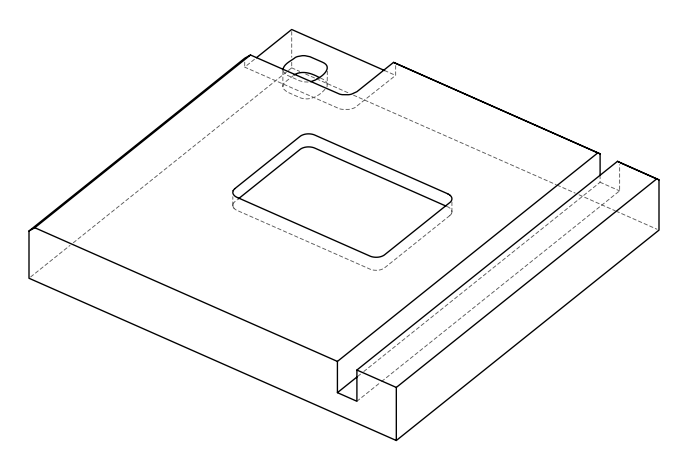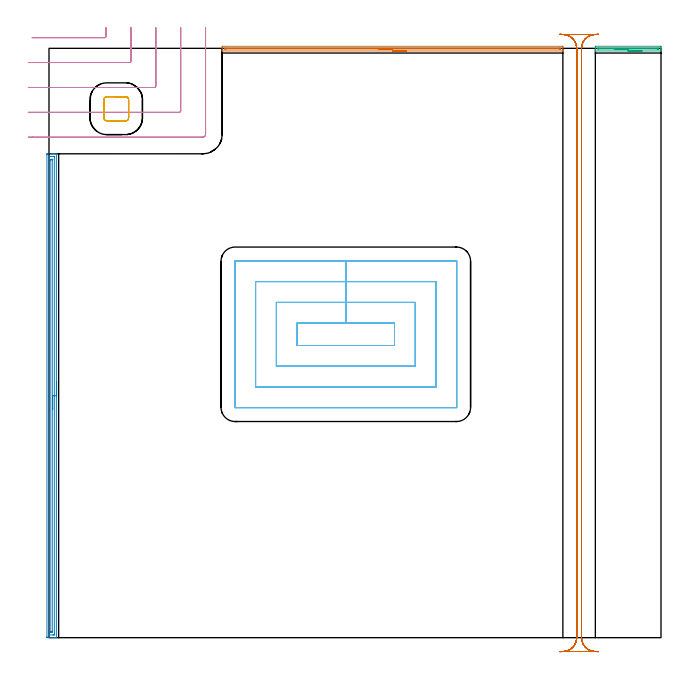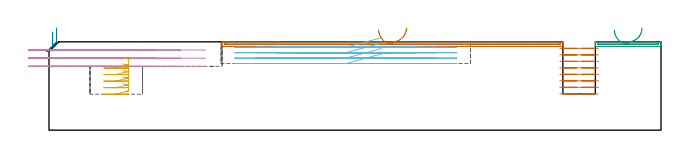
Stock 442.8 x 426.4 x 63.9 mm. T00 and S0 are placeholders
(PLAN: 7 operations, 2 tool changes, 46.7 min)
(1 AREA_MILL | FG_CHAMFER_SURFACE | UGT0205_001 | 4.09 min | 1445 mm3)
(2 AREA_MILL_1 | FG_CHAMFER_SURFACE_1 | UGT0205_001 | 8.59 min | 8692 mm3)
(3 AREA_MILL_2 | FG_CHAMFER_SURFACE_2 | UGT0205_001 | 0.91 min | 288 mm3)
(4 MILL_CORNER_NOTCH_RECTANGULAR | CORNER_NOTCH_RECTANGULAR | UGT0201_106 | Follow Part, ap 6, ae 75% | 4.42 min | 168358 mm3)
(5 MILL_RECTANGULAR_POCKET | POCKET_RECTANGULAR_STRAIGHT | UGT0201_094 | Follow Part, ap 5, ae 75% | 1.29 min | 26101 mm3)
(6 MILL_RECTANGULAR_POCKET_1 | POCKET_RECTANGULAR_STRAIGHT_1 | UGT0201_094 | Follow Part, ap 5, ae 75% | 12.12 min | 356291 mm3)
(7 MILL_RECTANGULAR_SLOT | SLOT_RECTANGULAR | UGT0201_094 | Follow Part, ap 5, ae 75% | 15.23 min | 376747 mm3)
(TOOL UGT0205_001 | Chamfer Mill 20 x 3 x 45 deg. | D20 FL50 Z2)
(TOOL UGT0201_106 | End Mill 24 mm | D24 FL25 Z2)
(TOOL UGT0201_094 | End mill 20 mm | D20 FL38 Z4)
(OP 1 AREA_MILL)
G17 G21 G94 G90
T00 M6
G54
G17 G0 G90 X258.55 Y424.5 S1061 M3
G43 Z73.9 H0
G94 G1 X258.512 Z73.028 F250.
X258.398 Z72.163
X258.209 Z71.312
X257.947 Z70.48
X257.613 Z69.674
X257.21 Z68.9
X256.742 Z68.164
X256.21 Z67.472
X255.621 Z66.829
X254.978 Z66.239
X254.286 Z65.708
X253.55 Z65.24
X252.776 Z64.837
X251.97 Z64.503
X251.138 Z64.241
X250.287 Z64.052
X249.422 Z63.938
X248.55 Z63.9
X125.453
X125.31 Y424.502 Z63.888
X125.302 Y424.631 Z63.762
X125.3 Y424.764 Z63.635
Y425.159 Z63.24
Y425.762 Z62.633
Y427.816 Z60.582
X125.303 Y427.891 Z60.506
X125.649 Y427.9 Z60.5
X371.201
X371.452 Y427.898 Z60.502
X371.797 Y427.891 Z60.506
X371.8 Y427.816 Z60.582
Y425.762 Z62.633
Y425.159 Z63.24
Y424.764 Z63.635
X371.798 Y424.631 Z63.762
X371.79 Y424.502 Z63.888
X371.647 Y424.5 Z63.9
X248.55
Y425.914 Z62.486
X128.265
X127.683 Y425.915 Z62.485
X127.526 Y425.917 Z62.483
X127.341 Y425.921 Z62.479
X127.309 Y425.927 Z62.473
X127.305 Y425.951 Z62.449
X127.303 Y425.978 Z62.422
X127.301 Y426.137 Z62.263
X127.309 Y426.42 Z61.98
X127.312 Y426.48 Z61.92
X127.325 Y426.482 Z61.918
X127.365 Y426.484 Z61.916
X127.449 Y426.485 Z61.915
X127.616 Y426.486 Z61.914
X369.417 Y426.485 Z61.915
X369.574 Y426.483 Z61.917
X369.759 Y426.479 Z61.921
X369.791 Y426.473 Z61.927
X369.795 Y426.449 Z61.951
X369.797 Y426.422 Z61.978
X369.8 Y426.262 Z62.138
X369.799 Y426.012 Z62.388
X369.797 Y425.949 Z62.451
X369.793 Y425.927 Z62.473
X369.789 Y425.921 Z62.479
X369.779 Y425.919 Z62.481
X369.708 Y425.916 Z62.484
X369.417 Y425.914 Z62.486
X369.262
X248.55
X247.678 Z62.524
X246.814 Z62.638
X245.962 Z62.827
X245.13 Z63.089
X244.324 Z63.423
X243.55 Z63.826
X242.814 Z64.294
X242.122 Z64.825
X241.479 Z65.415
X240.89 Z66.058
X240.359 Z66.75
X239.89 Z67.486
X239.487 Z68.26
X239.153 Z69.066
X238.891 Z69.898
X238.702 Z70.749
X238.588 Z71.614
X238.55 Z72.486
G0 Z73.9
M5
M2
(OP 2 AREA_MILL_1)
G17 G21 G94 G90
T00 M6
G54
G17 G0 G90 X5.5 Y185.05 S1061 M3
G43 Z73.9 H0
G94 G1 Y185.012 Z73.028 F250.
Y184.898 Z72.163
Y184.709 Z71.312
Y184.447 Z70.48
Y184.113 Z69.674
Y183.71 Z68.9
Y183.242 Z68.164
Y182.71 Z67.472
Y182.121 Z66.829
Y181.478 Z66.239
Y180.786 Z65.708
Y180.05 Z65.24
Y179.276 Z64.837
Y178.47 Z64.503
Y177.638 Z64.241
Y176.787 Z64.052
Y175.922 Z63.938
Y175.05 Z63.9
Y0.157
X5.494 Y0.01 Z63.893
X5.202 Y0. Z63.601
X4.818 Z63.218
X4.198 Z62.593
X3.009 Z61.406
X2.44 Z60.834
X-1.078 Y0.001 Z57.319
X-1.302 Y0.004 Z57.095
X-1.491 Y0.01 Z56.905
X-1.496 Y0.179 Z56.902
X-1.499 Y0.603 Z56.901
Y349.497
X-1.496 Y349.921 Z56.902
X-1.491 Y350.09 Z56.905
X-1.078 Y350.1 Z57.319
X2.44 Z60.834
X3.009 Z61.406
X3.319 Z61.715
X3.888 Z62.284
X4.198 Z62.593
X5.203 Z63.602
X5.494 Y350.09 Z63.893
X5.5 Y349.943 Z63.9
Y175.05
X4.086 Z62.486
X4.085 Y2.503 Z62.485
X4.084 Y2.388 Z62.484
X4.077 Y2.01 Z62.477
X3.699 Y2.002 Z62.099
X3.319 Y2.001 Z61.719
X2.822 Y2. Z61.222
X0.184 Z58.584
X-0.004 Z58.396
X-0.032 Y2.001 Z58.368
X-0.061 Y2.005 Z58.339
X-0.079 Y2.01 Z58.321
X-0.08 Y2.032 Z58.32
X-0.085 Y2.273 Z58.315
Y347.597
X-0.084 Y347.712 Z58.316
X-0.077 Y348.09 Z58.323
X0.301 Y348.098 Z58.701
X0.681 Y348.099 Z59.081
X1.178 Y348.1 Z59.578
X3.816 Z62.216
X4.004 Z62.404
X4.032 Y348.098 Z62.432
X4.061 Y348.095 Z62.461
X4.079 Y348.09 Z62.479
X4.08 Y348.068 Z62.48
X4.085 Y347.827 Z62.485
X4.086 Y175.05 Z62.486
X2.671 Z61.071
Y4.83
X2.667 Y4.173 Z61.067
X2.664 Y4.056 Z61.064
X2.66 Y4.009 Z61.06
X2.606 Y4.004 Z61.006
X2.44 Y4.002 Z60.84
X1.73 Y4. Z60.13
X1.56 Y4.002 Z59.96
X1.39 Y4.007 Z59.79
X1.344 Y4.01 Z59.744
X1.335 Y4.018 Z59.735
X1.333 Y4.033 Z59.733
X1.33 Y4.094 Z59.73
X1.329 Y4.173 Z59.729
Y4.408
Y345.27
X1.333 Y345.927 Z59.733
X1.335 Y346.044 Z59.735
X1.34 Y346.091 Z59.74
X1.394 Y346.096 Z59.794
X1.56 Y346.098 Z59.96
X2.27 Y346.1 Z60.67
X2.44 Y346.098 Z60.84
X2.61 Y346.093 Z61.01
X2.656 Y346.09 Z61.056
X2.665 Y346.082 Z61.065
X2.667 Y346.067 Z61.067
X2.67 Y346.006 Z61.07
X2.671 Y345.927 Z61.071
Y345.692
Y175.05
Y174.178 Z61.11
Y173.314 Z61.223
Y172.462 Z61.412
Y171.63 Z61.675
Y170.824 Z62.008
Y170.05 Z62.411
Y169.314 Z62.88
Y168.622 Z63.411
Y167.979 Z64.
Y167.39 Z64.644
Y166.859 Z65.336
Y166.39 Z66.071
Y165.987 Z66.845
Y165.653 Z67.651
Y165.391 Z68.483
Y165.202 Z69.335
Y165.088 Z70.2
Y165.05 Z71.071
G0 Z73.9
M5
M2
(OP 3 AREA_MILL_2)
G17 G21 G94 G90
T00 M6
G54
G17 G0 G90 X429.05 Y424.5 S1061 M3
G43 Z73.9 H0
G94 G1 X429.012 Z73.028 F250.
X428.898 Z72.163
X428.709 Z71.312
X428.447 Z70.48
X428.113 Z69.674
X427.71 Z68.9
X427.242 Z68.164
X426.71 Z67.472
X426.121 Z66.829
X425.478 Z66.24
X424.786 Z65.708
X424.05 Z65.24
X423.276 Z64.837
X422.47 Z64.503
X421.638 Z64.241
X420.786 Z64.052
X419.922 Z63.938
X419.05 Z63.9
X395.439
X395.31 Y424.502 Z63.889
X395.302 Y424.619 Z63.774
X395.3 Y424.741 Z63.658
Y425.433 Z62.966
Y426.09 Z62.309
Y426.638 Z61.758
Y426.912 Z61.484
Y427.515 Z60.882
Y427.789 Z60.609
X395.303 Y427.891 Z60.505
X395.635 Y427.9 Z60.5
X442.215
X442.466 Y427.898 Z60.502
X442.797 Y427.891 Z60.505
X442.8 Y427.789 Z60.609
Y426.638 Z61.758
Y426.09 Z62.309
Y425.762 Z62.638
Y424.74 Z63.658
X442.798 Y424.619 Z63.774
X442.79 Y424.502 Z63.889
X442.661 Y424.5 Z63.9
X419.05
Y425.914 Z62.486
X397.511 Y425.915 Z62.485
X397.332 Y425.919 Z62.481
X397.315 Y425.921 Z62.479
X397.309 Y425.929 Z62.471
X397.303 Y425.952 Z62.448
X397.301 Y425.975 Z62.425
Y426.121 Z62.279
X397.31 Y426.373 Z62.027
X397.318 Y426.479 Z61.921
X397.351 Y426.482 Z61.918
X397.435 Y426.484 Z61.916
X397.602 Y426.486 Z61.914
X397.667
X440.589 Y426.485 Z61.915
X440.768 Y426.481 Z61.919
X440.785 Y426.479 Z61.921
X440.791 Y426.471 Z61.929
X440.797 Y426.448 Z61.952
X440.799 Y426.425 Z61.975
X440.8 Y426.278 Z62.122
X440.796 Y426.02 Z62.38
X440.792 Y425.96 Z62.44
X440.787 Y425.921 Z62.479
X440.723 Y425.919 Z62.481
X440.433 Y425.915 Z62.485
X440.278 Y425.914 Z62.486
X440.123
X419.05
X418.178 Z62.524
X417.314 Z62.638
X416.462 Z62.827
X415.63 Z63.089
X414.824 Z63.423
X414.05 Z63.826
X413.314 Z64.294
X412.622 Z64.825
X411.979 Z65.415
X411.39 Z66.058
X410.858 Z66.75
X410.39 Z67.486
X409.987 Z68.26
X409.653 Z69.066
X409.391 Z69.898
X409.202 Z70.749
X409.088 Z71.614
X409.05 Z72.486
G0 Z73.9
M5
M2
(OP 4 MILL_CORNER_NOTCH_RECTANGULAR)
G17 G21 G94 G90
T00 M6
G54
G17 G0 G90 X-12.204 Y434.1 S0 M3
G43 Z73.9 H0
Z58.
G94 G1 X-9.204 F250.
X40.107 F500.
G3 X41.3 Y435.293 R1.2
G1 Y438.4
Y441.4 F250.
G0 Z73.9
X-15. Y416.1
Z58.
G1 X-12.
X58.106 F500.
G3 X59.3 Y417.294 R1.2
G1 Y438.4
Y441.4 F250.
G0 Z73.9
X-15. Y398.1
Z58.
G1 X-12.
X76.106 F500.
G3 X77.3 Y399.294 R1.2
G1 Y438.4
Y441.4 F250.
G0 Z73.9
X-15. Y380.1
Z58.
G1 X-12.
X94.106 F500.
G3 X95.3 Y381.294 R1.2
G1 Y438.4
Y441.4 F250.
G0 Z73.9
X-15. Y362.1
Z58.
G1 X-12.
X111.2 F500.
G3 X113.3 Y364.2 R2.1
G1 Y438.4
Y441.4 F250.
G0 Z73.9
X-12.204 Y434.1
Z52.1
G1 X-9.204
X40.107 F500.
G3 X41.3 Y435.293 R1.2
G1 Y438.4
Y441.4 F250.
G0 Z73.9
X-15. Y416.1
Z52.1
G1 X-12.
X58.106 F500.
G3 X59.3 Y417.294 R1.2
G1 Y438.4
Y441.4 F250.
G0 Z73.9
X-15. Y398.1
Z52.1
G1 X-12.
X76.106 F500.
G3 X77.3 Y399.294 R1.2
G1 Y438.4
Y441.4 F250.
G0 Z73.9
X-15. Y380.1
Z52.1
G1 X-12.
X94.106 F500.
G3 X95.3 Y381.294 R1.2
G1 Y438.4
Y441.4 F250.
G0 Z73.9
X-15. Y362.1
Z52.1
G1 X-12.
X111.2 F500.
G3 X113.3 Y364.2 R2.1
G1 Y438.4
Y441.4 F250.
G0 Z73.9
X-12.204 Y434.1
Z46.2
G1 X-9.204
X40.107 F500.
G3 X41.3 Y435.293 R1.2
G1 Y438.4
Y441.4 F250.
G0 Z73.9
X-15. Y416.1
Z46.2
G1 X-12.
X58.106 F500.
G3 X59.3 Y417.294 R1.2
G1 Y438.4
Y441.4 F250.
G0 Z73.9
X-15. Y398.1
Z46.2
G1 X-12.
X76.106 F500.
G3 X77.3 Y399.294 R1.2
G1 Y438.4
Y441.4 F250.
G0 Z73.9
X-15. Y380.1
Z46.2
G1 X-12.
X94.106 F500.
G3 X95.3 Y381.294 R1.2
G1 Y438.4
Y441.4 F250.
G0 Z73.9
X-15. Y362.1
Z46.2
G1 X-12.
X111.2 F500.
G3 X113.3 Y364.2 R2.1
G1 Y438.4
Y441.4 F250.
G0 Z73.9
M5
M2
(OP 5 MILL_RECTANGULAR_POCKET)
G17 G21 G94 G90
T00 M6
G54
G17 G0 G90 X53.278 Y374. S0 M3
G43 Z73.9 H0
Z52.687
G94 G1 X55.645 Z52.053 F250.
X56.017 Y374.059 Z51.952
X56.372 Y374.184 Z51.851
X56.699 Y374.37 Z51.75
X56.988 Y374.612 Z51.65
X57.23 Y374.901 Z51.549
X57.416 Y375.228 Z51.448
X57.541 Y375.583 Z51.347
X57.6 Y375.955 Z51.246
Y389.445 Z47.631
X57.541 Y389.817 Z47.53
X57.416 Y390.172 Z47.43
X57.23 Y390.499 Z47.329
X56.988 Y390.788 Z47.228
X56.699 Y391.03 Z47.127
X56.372 Y391.216 Z47.026
X56.017 Y391.341 Z46.925
X55.645 Y391.4 Z46.824
X55.5 Z46.785
X48.65 Z44.95
X41.8 F500.
G3 X39.7 Y389.3 R2.1
G1 Y376.1
G3 X41.8 Y374. R2.1
G1 X55.5
G3 X57.6 Y376.1 R2.1
G1 Y389.3
G3 X55.5 Y391.4 R2.1
G1 X48.65
X47.65
G0 X53.278 Y374. Z47.95
G1 X55.645 Z47.316 F250.
X56.017 Y374.059 Z47.215
X56.372 Y374.184 Z47.114
X56.699 Y374.37 Z47.013
X56.988 Y374.612 Z46.912
X57.23 Y374.901 Z46.811
X57.416 Y375.228 Z46.71
X57.541 Y375.583 Z46.609
X57.6 Y375.955 Z46.509
Y389.445 Z42.894
X57.541 Y389.817 Z42.793
X57.416 Y390.172 Z42.692
X57.23 Y390.499 Z42.591
X56.988 Y390.788 Z42.49
X56.699 Y391.03 Z42.389
X56.372 Y391.216 Z42.289
X56.017 Y391.341 Z42.188
X55.645 Y391.4 Z42.087
X55.5 Z42.048
X48.65 Z40.212
X41.8 F500.
G3 X39.7 Y389.3 R2.1
G1 Y376.1
G3 X41.8 Y374. R2.1
G1 X55.5
G3 X57.6 Y376.1 R2.1
G1 Y389.3
G3 X55.5 Y391.4 R2.1
G1 X48.65
X47.65
G0 X53.278 Y374. Z43.212
G1 X55.645 Z42.578 F250.
X56.017 Y374.059 Z42.477
X56.372 Y374.184 Z42.376
X56.699 Y374.37 Z42.276
X56.988 Y374.612 Z42.175
X57.23 Y374.901 Z42.074
X57.416 Y375.228 Z41.973
X57.541 Y375.583 Z41.872
X57.6 Y375.955 Z41.771
Y389.445 Z38.156
X57.541 Y389.817 Z38.056
X57.416 Y390.172 Z37.955
X57.23 Y390.499 Z37.854
X56.988 Y390.788 Z37.753
X56.699 Y391.03 Z37.652
X56.372 Y391.216 Z37.551
X56.017 Y391.341 Z37.45
X55.645 Y391.4 Z37.349
X55.5 Z37.31
X48.65 Z35.475
X41.8 F500.
G3 X39.7 Y389.3 R2.1
G1 Y376.1
G3 X41.8 Y374. R2.1
G1 X55.5
G3 X57.6 Y376.1 R2.1
G1 Y389.3
G3 X55.5 Y391.4 R2.1
G1 X48.65
X47.65
G0 X53.278 Y374. Z38.475
G1 X55.645 Z37.841 F250.
X56.017 Y374.059 Z37.74
X56.372 Y374.184 Z37.639
X56.699 Y374.37 Z37.538
X56.988 Y374.612 Z37.437
X57.23 Y374.901 Z37.336
X57.416 Y375.228 Z37.235
X57.541 Y375.583 Z37.134
X57.6 Y375.955 Z37.034
Y389.445 Z33.419
X57.541 Y389.817 Z33.318
X57.416 Y390.172 Z33.217
X57.23 Y390.499 Z33.116
X56.988 Y390.788 Z33.015
X56.699 Y391.03 Z32.914
X56.372 Y391.216 Z32.814
X56.017 Y391.341 Z32.713
X55.645 Y391.4 Z32.612
X55.5 Z32.573
X48.65 Z30.737
X41.8 F500.
G3 X39.7 Y389.3 R2.1
G1 Y376.1
G3 X41.8 Y374. R2.1
G1 X55.5
G3 X57.6 Y376.1 R2.1
G1 Y389.3
G3 X55.5 Y391.4 R2.1
G1 X48.65
X47.65
G0 X53.278 Y374. Z33.737
G1 X55.645 Z33.103 F250.
X56.017 Y374.059 Z33.002
X56.372 Y374.184 Z32.901
X56.699 Y374.37 Z32.801
X56.988 Y374.612 Z32.7
X57.23 Y374.901 Z32.599
X57.416 Y375.228 Z32.498
X57.541 Y375.583 Z32.397
X57.6 Y375.955 Z32.296
Y389.445 Z28.681
X57.541 Y389.817 Z28.581
X57.416 Y390.172 Z28.48
X57.23 Y390.499 Z28.379
X56.988 Y390.788 Z28.278
X56.699 Y391.03 Z28.177
X56.372 Y391.216 Z28.076
X56.017 Y391.341 Z27.975
X55.645 Y391.4 Z27.874
X55.5 Z27.835
X48.65 Z26.
X41.8 F500.
G3 X39.7 Y389.3 R2.1
G1 Y376.1
G3 X41.8 Y374. R2.1
G1 X55.5
G3 X57.6 Y376.1 R2.1
G1 Y389.3
G3 X55.5 Y391.4 R2.1
G1 X48.65
X47.65
G0 Z73.9
M5
M2
(OP 6 MILL_RECTANGULAR_POCKET_1)
G17 G21 G94 G90
T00 M6
G54
G17 G0 G90 X240.594 Y227.6 S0 M3
G43 Z73.9 H0
Z66.9
G94 G1 X214.75 Z59.975 F250.
X179.5 F500.
Y211.4
X250.
Y227.6
X214.75
Y242.6
X164.5
Y196.4
X265.
Y242.6
X214.75
Y257.6
X149.5
Y181.4
X280.
Y257.6
X214.75
Y272.6
X134.7
G3 X134.5 Y272.4 R0.2
G1 Y166.6
G3 X134.7 Y166.4 R0.2
G1 X294.8
G3 X295. Y166.6 R0.2
G1 Y272.4
G3 X294.8 Y272.6 R0.2
G1 X214.75
X213.75
G0 X240.594 Y227.6 Z62.975
G1 X214.75 Z56.05 F250.
X179.5 F500.
Y211.4
X250.
Y227.6
X214.75
Y242.6
X164.5
Y196.4
X265.
Y242.6
X214.75
Y257.6
X149.5
Y181.4
X280.
Y257.6
X214.75
Y272.6
X134.7
G3 X134.5 Y272.4 R0.2
G1 Y166.6
G3 X134.7 Y166.4 R0.2
G1 X294.8
G3 X295. Y166.6 R0.2
G1 Y272.4
G3 X294.8 Y272.6 R0.2
G1 X214.75
X213.75
G0 X240.594 Y227.6 Z59.05
G1 X214.75 Z52.125 F250.
X179.5 F500.
Y211.4
X250.
Y227.6
X214.75
Y242.6
X164.5
Y196.4
X265.
Y242.6
X214.75
Y257.6
X149.5
Y181.4
X280.
Y257.6
X214.75
Y272.6
X134.7
G3 X134.5 Y272.4 R0.2
G1 Y166.6
G3 X134.7 Y166.4 R0.2
G1 X294.8
G3 X295. Y166.6 R0.2
G1 Y272.4
G3 X294.8 Y272.6 R0.2
G1 X214.75
X213.75
G0 X240.594 Y227.6 Z55.125
G1 X214.75 Z48.2 F250.
X179.5 F500.
Y211.4
X250.
Y227.6
X214.75
Y242.6
X164.5
Y196.4
X265.
Y242.6
X214.75
Y257.6
X149.5
Y181.4
X280.
Y257.6
X214.75
Y272.6
X134.7
G3 X134.5 Y272.4 R0.2
G1 Y166.6
G3 X134.7 Y166.4 R0.2
G1 X294.8
G3 X295. Y166.6 R0.2
G1 Y272.4
G3 X294.8 Y272.6 R0.2
G1 X214.75
X213.75
G0 Z73.9
M5
M2
(OP 7 MILL_RECTANGULAR_SLOT)
G17 G21 G94 G90
T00 M6
G54
G17 G0 G90 X397.517 Y-10.202 S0 M3
G43 Z73.9 H0
Z59.2
G94 G1 X394.526 Y-9.97 F250.
G2 X385.3 Y0. R10. F500.
G1 Y426.4
G2 X394.526 Y436.37 R10.
G1 Y436.4
X372.574
Y436.37
G2 X381.8 Y426.4 R10.
G1 Y0.
G2 X372.574 Y-9.97 R10.
G1 X369.583 Y-10.202 F250.
G0 X397.517 Z54.5
G1 X394.526 Y-9.97
G2 X385.3 Y0. R10. F500.
G1 Y426.4
G2 X394.526 Y436.37 R10.
G1 Y436.4
X372.574
Y436.37
G2 X381.8 Y426.4 R10.
G1 Y0.
G2 X372.574 Y-9.97 R10.
G1 X369.583 Y-10.202 F250.
G0 X397.517 Z49.8
G1 X394.526 Y-9.97
G2 X385.3 Y0. R10. F500.
G1 Y426.4
G2 X394.526 Y436.37 R10.
G1 Y436.4
X372.574
Y436.37
G2 X381.8 Y426.4 R10.
G1 Y0.
G2 X372.574 Y-9.97 R10.
G1 X369.583 Y-10.202 F250.
G0 Z73.9
Y436.602
Z45.1
G1 X372.574 Y436.37
G2 X381.8 Y426.4 R10. F500.
G1 Y0.
G2 X372.247 Y-9.99 R10.
G1 Y-10.
X394.853
Y-9.99
G2 X385.3 Y0. R10.
G1 Y426.4
G2 X394.526 Y436.37 R10.
G1 X397.517 Y436.602 F250.
G0 X369.583 Z40.4
G1 X372.574 Y436.37
G2 X381.8 Y426.4 R10. F500.
G1 Y0.
G2 X372.247 Y-9.99 R10.
G1 Y-10.
X394.853
Y-9.99
G2 X385.3 Y0. R10.
G1 Y426.4
G2 X394.526 Y436.37 R10.
G1 X397.517 Y436.602 F250.
G0 X369.583 Z35.7
G1 X372.574 Y436.37
G2 X381.8 Y426.4 R10. F500.
G1 Y0.
G2 X372.247 Y-9.99 R10.
G1 Y-10.
X394.853
Y-9.99
G2 X385.3 Y0. R10.
G1 Y426.4
G2 X394.526 Y436.37 R10.
G1 X397.517 Y436.602 F250.
G0 X369.583 Z31.
G1 X372.574 Y436.37
G2 X381.8 Y426.4 R10. F500.
G1 Y0.
G2 X372.247 Y-9.99 R10.
G1 Y-10.
X394.853
Y-9.99
G2 X385.3 Y0. R10.
G1 Y426.4
G2 X394.526 Y436.37 R10.
G1 X397.517 Y436.602 F250.
G0 X369.583 Z26.3
G1 X372.574 Y436.37
G2 X381.8 Y426.4 R10. F500.
G1 Y0.
G2 X372.247 Y-9.99 R10.
G1 Y-10.
X394.853
Y-9.99
G2 X385.3 Y0. R10.
G1 Y426.4
G2 X394.526 Y436.37 R10.
G1 X397.517 Y436.602 F250.
G0 Z73.9
M5
M2
